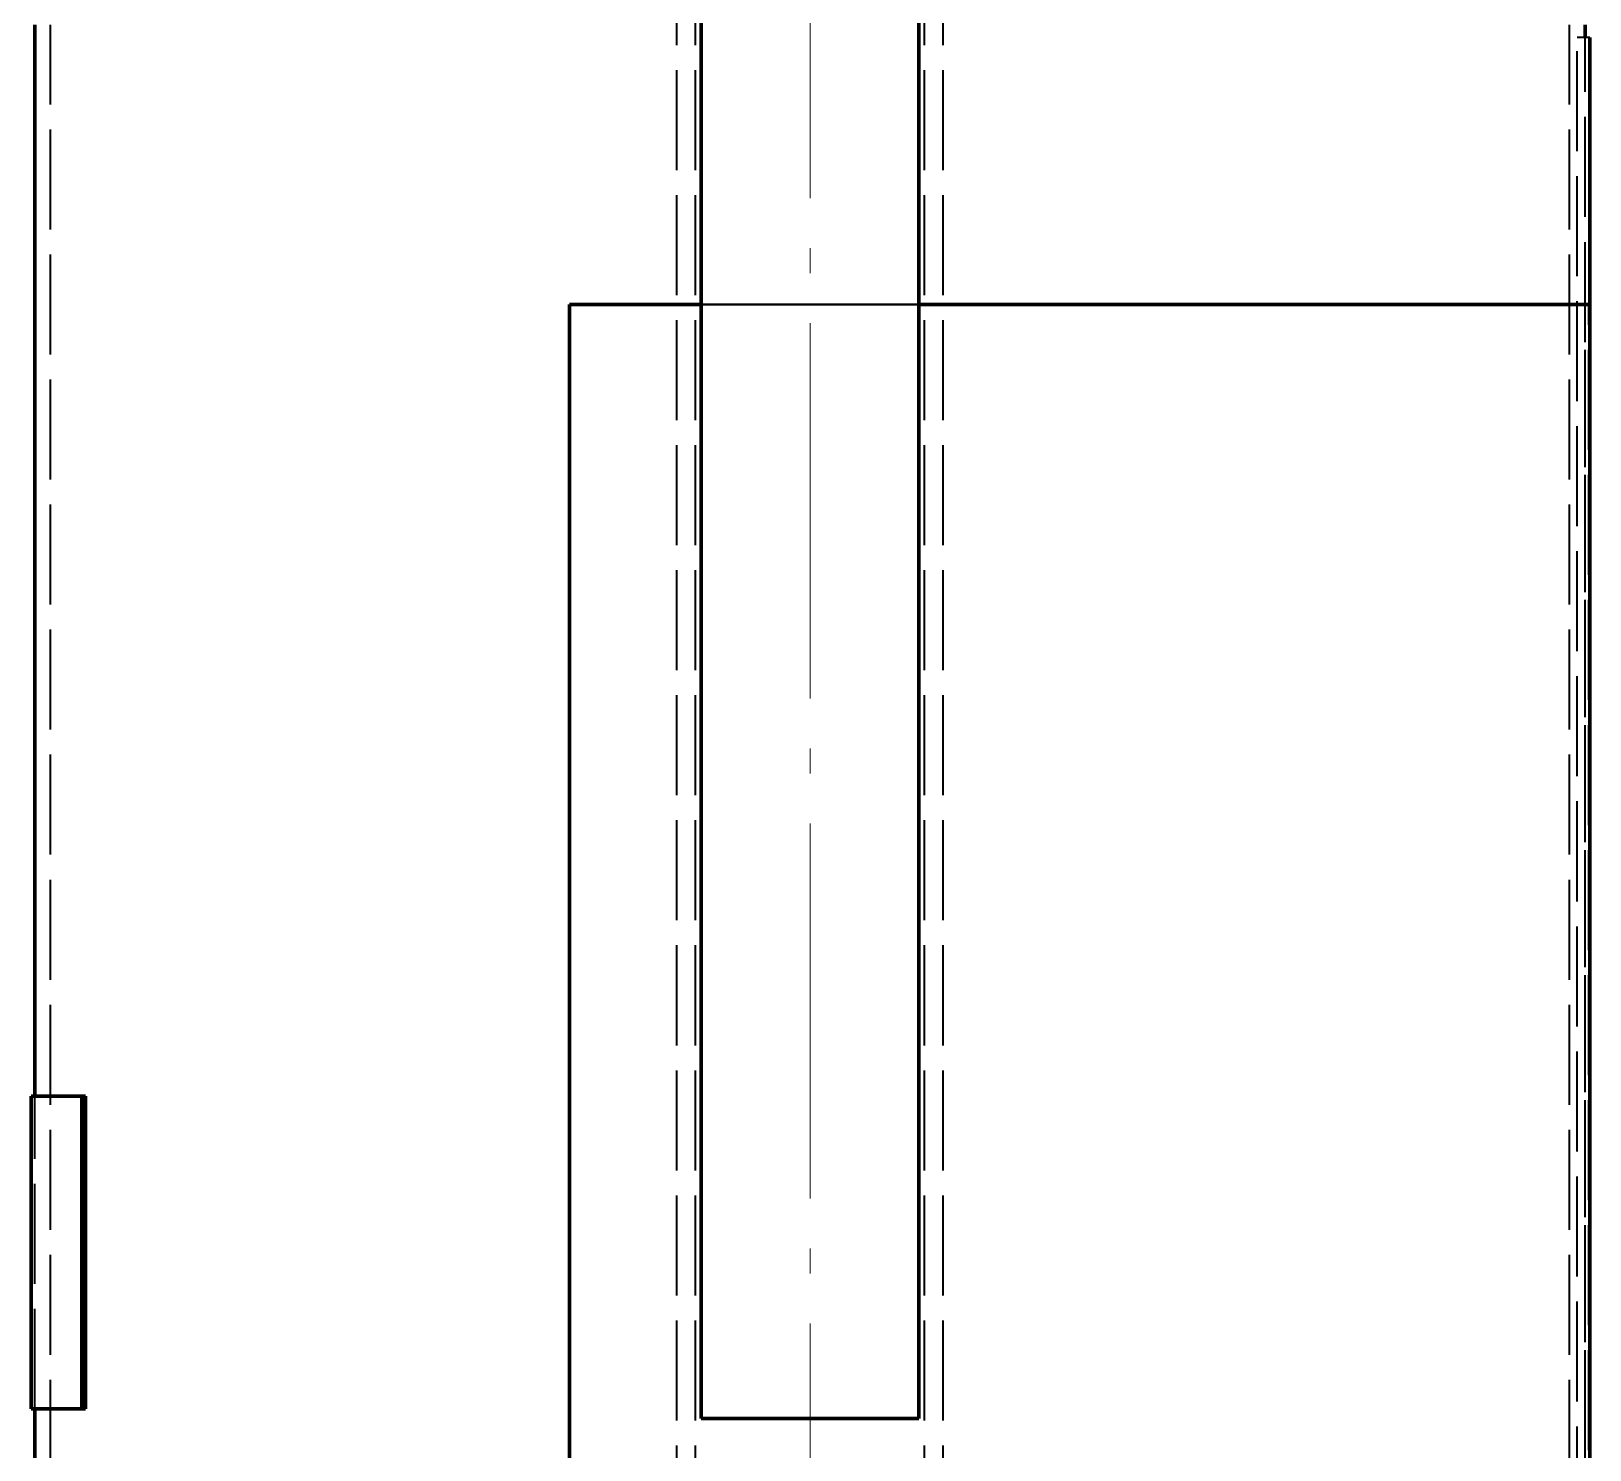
# Model space of a CAD drawing. Header units: millimetres. Extents: x 0 to 2382, y 0 to 420.
# Drawn here: x 284.2 to 346.5, y 244.6 to 301.3 of the extents above; entities that cross this region are included whole.
import ezdxf

# ---------------------------------------------------------------- set-up
doc = ezdxf.new("R2010")
doc.units = ezdxf.units.MM
doc.linetypes.add('IRAM-E-TRAZOS', pattern=[5, 4, -1])
doc.linetypes.add('IRAM-F-TRAZO-PUNTO', pattern=[20, 15, -2, 1, -2])
for name, color, linetype, lineweight in [('01-VISIBLE', 7, 'CONTINUOUS', 70), ('02-OCULTA', 4, 'IRAM-E-TRAZOS', 35), ('03-EJE', 1, 'IRAM-F-TRAZO-PUNTO', 18)]:
    doc.layers.add(name, color=color, linetype=linetype, lineweight=lineweight)

msp = doc.modelspace()

# ---------------------------------------------------------------- linework, layer by layer
at = {"layer": '01-VISIBLE'}
for p, q in [((310.955, 318.938), (310.955, 245.813)), ((319.655, 318.938), (319.655, 245.813)), ((284.305, 258.703), (284.305, 301.544)), ((346.305, 301.044), (346.305, 301.544)), ((346.492, 226.7), (346.492, 301.044)), ((305.679, 226.7), (305.679, 290.359)), ((284.155, 246.203), (284.155, 258.703)), ((286.184, 246.203), (286.184, 258.703)), ((286.324, 258.703), (286.184, 258.703)), ((286.324, 246.203), (286.324, 258.703)), ((284.305, 226.7), (284.305, 246.203)), ((286.324, 246.203), (286.184, 246.203))]:
    msp.add_line(p, q, dxfattribs=at)
for points in [[(305.679, 290.359), (305.93, 290.359), (306.182, 290.359), (306.433, 290.359), (306.684, 290.359), (306.935, 290.359), (307.187, 290.359), (307.438, 290.359), (307.689, 290.359), (307.94, 290.359), (308.191, 290.359), (308.443, 290.359), (308.694, 290.359), (308.945, 290.359), (309.196, 290.359), (309.448, 290.359), (309.699, 290.359), (309.95, 290.359), (310.201, 290.359), (310.453, 290.359), (310.704, 290.359), (310.955, 290.359)], [(319.655, 290.359), (319.905, 290.359), (320.156, 290.359), (320.406, 290.359), (320.657, 290.359), (320.907, 290.359), (321.158, 290.359), (321.408, 290.359), (321.659, 290.359), (321.909, 290.359), (322.16, 290.359), (322.41, 290.359), (322.661, 290.359), (322.911, 290.359), (323.162, 290.359), (323.412, 290.359), (323.662, 290.359), (323.913, 290.359), (324.163, 290.359), (324.414, 290.359), (324.664, 290.359), (324.915, 290.359), (325.165, 290.359), (325.416, 290.359), (325.666, 290.359), (325.917, 290.359), (326.167, 290.359), (326.418, 290.359), (326.668, 290.359), (326.919, 290.359), (327.169, 290.359), (327.419, 290.359), (327.67, 290.359), (327.92, 290.359), (328.171, 290.359), (328.421, 290.359), (328.672, 290.359), (328.922, 290.359), (329.173, 290.359), (329.423, 290.359), (329.674, 290.359), (329.924, 290.359), (330.175, 290.359), (330.425, 290.359), (330.676, 290.359), (330.926, 290.359), (331.176, 290.359), (331.427, 290.359), (331.677, 290.359), (331.928, 290.359), (332.178, 290.359), (332.429, 290.359), (332.679, 290.359), (332.93, 290.359), (333.18, 290.359), (333.431, 290.359), (333.681, 290.359), (333.932, 290.359), (334.182, 290.359), (334.433, 290.359), (334.683, 290.359), (334.934, 290.359), (335.184, 290.359), (335.434, 290.359), (335.685, 290.359), (335.935, 290.359), (336.186, 290.359), (336.436, 290.359), (336.687, 290.359), (336.937, 290.359), (337.188, 290.359), (337.438, 290.359), (337.689, 290.359), (337.939, 290.359), (338.19, 290.359), (338.44, 290.359), (338.691, 290.359), (338.941, 290.359), (339.191, 290.359), (339.442, 290.359), (339.692, 290.359), (339.943, 290.359), (340.193, 290.359), (340.444, 290.359), (340.694, 290.359), (340.945, 290.359), (341.195, 290.359), (341.446, 290.359), (341.696, 290.359), (341.947, 290.359), (342.197, 290.359), (342.448, 290.359), (342.698, 290.359), (342.948, 290.359), (343.199, 290.359), (343.449, 290.359), (343.7, 290.359), (343.95, 290.359), (344.201, 290.359), (344.451, 290.359), (344.702, 290.359), (344.952, 290.359), (345.203, 290.359), (345.453, 290.359), (345.704, 290.359), (345.954, 290.359), (346.205, 290.359), (346.455, 290.359)], [(284.155, 258.703), (284.409, 258.703), (284.662, 258.703), (284.916, 258.703), (285.169, 258.703), (285.423, 258.703), (285.677, 258.703), (285.93, 258.703), (286.184, 258.703)], [(284.155, 246.203), (284.409, 246.203), (284.662, 246.203), (284.916, 246.203), (285.169, 246.203), (285.423, 246.203), (285.677, 246.203), (285.93, 246.203), (286.184, 246.203)], [(319.655, 245.813), (319.399, 245.813), (319.143, 245.813), (318.887, 245.813), (318.631, 245.813), (318.376, 245.813), (318.12, 245.813), (317.864, 245.813), (317.608, 245.813), (317.352, 245.813), (317.096, 245.813), (316.84, 245.813), (316.584, 245.813), (316.329, 245.813), (316.073, 245.813), (315.817, 245.813), (315.561, 245.813), (315.305, 245.813), (315.049, 245.813), (314.793, 245.813), (314.537, 245.813), (314.281, 245.813), (314.026, 245.813), (313.77, 245.813), (313.514, 245.813), (313.258, 245.813), (313.002, 245.813), (312.746, 245.813), (312.49, 245.813), (312.234, 245.813), (311.979, 245.813), (311.723, 245.813), (311.467, 245.813), (311.211, 245.813), (310.955, 245.813)]]:
    msp.add_lwpolyline(points, dxfattribs=at)
at = {"layer": '02-OCULTA'}
for p, q in [((309.98, 185.738), (309.98, 324.713)), ((310.73, 185.738), (310.73, 324.713)), ((319.88, 185.738), (319.88, 324.713)), ((320.63, 185.738), (320.63, 324.713)), ((284.93, 173.363), (284.93, 301.544)), ((345.68, 173.363), (345.68, 301.544)), ((346.492, 301.044), (345.992, 301.044)), ((345.992, 181.496), (345.992, 301.044)), ((346.492, 301.044), (345.992, 301.044)), ((345.992, 181.496), (345.992, 301.044)), ((346.305, 173.863), (346.305, 301.044)), ((346.492, 173.863), (346.492, 301.044)), ((305.679, 214.548), (305.679, 290.359)), ((305.725, 290.359), (305.679, 290.359)), ((305.725, 290.359), (305.679, 290.359)), ((305.725, 214.548), (305.725, 290.359)), ((305.725, 214.548), (305.725, 290.359)), ((346.305, 214.548), (346.305, 290.359)), ((346.455, 214.548), (346.455, 290.359)), ((284.305, 246.203), (284.305, 258.703)), ((284.305, 246.203), (284.305, 258.703)), ((286.184, 246.203), (286.184, 258.703)), ((286.324, 258.703), (286.184, 258.703)), ((286.324, 246.203), (286.324, 258.703)), ((286.324, 246.203), (286.184, 246.203))]:
    msp.add_line(p, q, dxfattribs=at)
for points in [[(346.455, 290.359), (346.205, 290.359), (345.955, 290.359), (345.705, 290.359), (345.454, 290.359), (345.204, 290.359), (344.954, 290.359), (344.704, 290.359), (344.454, 290.359), (344.204, 290.359), (343.953, 290.359), (343.703, 290.359), (343.453, 290.359), (343.203, 290.359), (342.953, 290.359), (342.703, 290.359), (342.452, 290.359), (342.202, 290.359), (341.952, 290.359), (341.702, 290.359), (341.452, 290.359), (341.202, 290.359), (340.952, 290.359), (340.701, 290.359), (340.451, 290.359), (340.201, 290.359), (339.951, 290.359), (339.701, 290.359), (339.451, 290.359), (339.2, 290.359), (338.95, 290.359), (338.7, 290.359), (338.45, 290.359), (338.2, 290.359), (337.95, 290.359), (337.699, 290.359), (337.449, 290.359), (337.199, 290.359), (336.949, 290.359), (336.699, 290.359), (336.449, 290.359), (336.198, 290.359), (335.948, 290.359), (335.698, 290.359), (335.448, 290.359), (335.198, 290.359), (334.948, 290.359), (334.698, 290.359), (334.447, 290.359), (334.197, 290.359), (333.947, 290.359), (333.697, 290.359), (333.447, 290.359), (333.197, 290.359), (332.946, 290.359), (332.696, 290.359), (332.446, 290.359), (332.196, 290.359), (331.946, 290.359), (331.696, 290.359), (331.445, 290.359), (331.195, 290.359), (330.945, 290.359), (330.695, 290.359), (330.445, 290.359), (330.195, 290.359), (329.945, 290.359), (329.694, 290.359), (329.444, 290.359), (329.194, 290.359), (328.944, 290.359), (328.694, 290.359), (328.444, 290.359), (328.193, 290.359), (327.943, 290.359), (327.693, 290.359), (327.443, 290.359), (327.193, 290.359), (326.943, 290.359), (326.692, 290.359), (326.442, 290.359), (326.192, 290.359), (325.942, 290.359), (325.692, 290.359), (325.442, 290.359), (325.192, 290.359), (324.941, 290.359), (324.691, 290.359), (324.441, 290.359), (324.191, 290.359), (323.941, 290.359), (323.691, 290.359), (323.44, 290.359), (323.19, 290.359), (322.94, 290.359), (322.69, 290.359), (322.44, 290.359), (322.19, 290.359), (321.939, 290.359), (321.689, 290.359), (321.439, 290.359), (321.189, 290.359), (320.939, 290.359), (320.689, 290.359), (320.438, 290.359), (320.188, 290.359), (319.938, 290.359), (319.688, 290.359), (319.438, 290.359), (319.188, 290.359), (318.938, 290.359), (318.687, 290.359), (318.437, 290.359), (318.187, 290.359), (317.937, 290.359), (317.687, 290.359), (317.437, 290.359), (317.186, 290.359), (316.936, 290.359), (316.686, 290.359), (316.436, 290.359), (316.186, 290.359), (315.936, 290.359), (315.685, 290.359), (315.435, 290.359), (315.185, 290.359), (314.935, 290.359), (314.685, 290.359), (314.435, 290.359), (314.185, 290.359), (313.934, 290.359), (313.684, 290.359), (313.434, 290.359), (313.184, 290.359), (312.934, 290.359), (312.684, 290.359), (312.433, 290.359), (312.183, 290.359), (311.933, 290.359), (311.683, 290.359), (311.433, 290.359), (311.183, 290.359), (310.932, 290.359), (310.682, 290.359), (310.432, 290.359), (310.182, 290.359), (309.932, 290.359), (309.682, 290.359), (309.432, 290.359), (309.181, 290.359), (308.931, 290.359), (308.681, 290.359), (308.431, 290.359), (308.181, 290.359), (307.931, 290.359), (307.68, 290.359), (307.43, 290.359), (307.18, 290.359), (306.93, 290.359), (306.68, 290.359), (306.43, 290.359), (306.179, 290.359), (305.929, 290.359), (305.679, 290.359)], [(305.725, 290.359), (305.976, 290.359), (306.226, 290.359), (306.477, 290.359), (306.727, 290.359), (306.978, 290.359), (307.228, 290.359), (307.479, 290.359), (307.729, 290.359), (307.98, 290.359), (308.23, 290.359), (308.481, 290.359), (308.731, 290.359), (308.982, 290.359), (309.232, 290.359), (309.483, 290.359), (309.733, 290.359), (309.984, 290.359), (310.234, 290.359), (310.485, 290.359), (310.735, 290.359), (310.986, 290.359), (311.236, 290.359), (311.487, 290.359), (311.737, 290.359), (311.988, 290.359), (312.238, 290.359), (312.489, 290.359), (312.739, 290.359), (312.99, 290.359), (313.24, 290.359), (313.491, 290.359), (313.741, 290.359), (313.992, 290.359), (314.242, 290.359), (314.493, 290.359), (314.743, 290.359), (314.994, 290.359), (315.244, 290.359), (315.495, 290.359), (315.745, 290.359), (315.996, 290.359), (316.246, 290.359), (316.497, 290.359), (316.747, 290.359), (316.998, 290.359), (317.248, 290.359), (317.499, 290.359), (317.749, 290.359), (318, 290.359), (318.25, 290.359), (318.501, 290.359), (318.751, 290.359), (319.001, 290.359), (319.252, 290.359), (319.502, 290.359), (319.753, 290.359), (320.003, 290.359), (320.254, 290.359), (320.504, 290.359), (320.755, 290.359), (321.005, 290.359), (321.256, 290.359), (321.506, 290.359), (321.757, 290.359), (322.007, 290.359), (322.258, 290.359), (322.508, 290.359), (322.759, 290.359), (323.009, 290.359), (323.26, 290.359), (323.51, 290.359), (323.761, 290.359), (324.011, 290.359), (324.262, 290.359), (324.512, 290.359), (324.763, 290.359), (325.013, 290.359), (325.264, 290.359), (325.514, 290.359), (325.765, 290.359), (326.015, 290.359), (326.266, 290.359), (326.516, 290.359), (326.767, 290.359), (327.017, 290.359), (327.268, 290.359), (327.518, 290.359), (327.769, 290.359), (328.019, 290.359), (328.27, 290.359), (328.52, 290.359), (328.771, 290.359), (329.021, 290.359), (329.272, 290.359), (329.522, 290.359), (329.773, 290.359), (330.023, 290.359), (330.274, 290.359), (330.524, 290.359), (330.775, 290.359), (331.025, 290.359), (331.276, 290.359), (331.526, 290.359), (331.777, 290.359), (332.027, 290.359), (332.278, 290.359), (332.528, 290.359), (332.778, 290.359), (333.029, 290.359), (333.279, 290.359), (333.53, 290.359), (333.78, 290.359), (334.031, 290.359), (334.281, 290.359), (334.532, 290.359), (334.782, 290.359), (335.033, 290.359), (335.283, 290.359), (335.534, 290.359), (335.784, 290.359), (336.035, 290.359), (336.285, 290.359), (336.536, 290.359), (336.786, 290.359), (337.037, 290.359), (337.287, 290.359), (337.538, 290.359), (337.788, 290.359), (338.039, 290.359), (338.289, 290.359), (338.54, 290.359), (338.79, 290.359), (339.041, 290.359), (339.291, 290.359), (339.542, 290.359), (339.792, 290.359), (340.043, 290.359), (340.293, 290.359), (340.544, 290.359), (340.794, 290.359), (341.045, 290.359), (341.295, 290.359), (341.546, 290.359), (341.796, 290.359), (342.047, 290.359), (342.297, 290.359), (342.548, 290.359), (342.798, 290.359), (343.049, 290.359), (343.299, 290.359), (343.55, 290.359), (343.8, 290.359), (344.051, 290.359), (344.301, 290.359), (344.552, 290.359), (344.802, 290.359), (345.053, 290.359), (345.303, 290.359), (345.554, 290.359), (345.804, 290.359), (346.055, 290.359), (346.305, 290.359)], [(346.305, 290.359), (346.055, 290.359), (345.804, 290.359), (345.554, 290.359), (345.303, 290.359), (345.053, 290.359), (344.802, 290.359), (344.552, 290.359), (344.301, 290.359), (344.051, 290.359), (343.8, 290.359), (343.55, 290.359), (343.299, 290.359), (343.049, 290.359), (342.798, 290.359), (342.548, 290.359), (342.297, 290.359), (342.047, 290.359), (341.796, 290.359), (341.546, 290.359), (341.295, 290.359), (341.045, 290.359), (340.794, 290.359), (340.544, 290.359), (340.293, 290.359), (340.043, 290.359), (339.792, 290.359), (339.542, 290.359), (339.291, 290.359), (339.041, 290.359), (338.79, 290.359), (338.54, 290.359), (338.289, 290.359), (338.039, 290.359), (337.788, 290.359), (337.538, 290.359), (337.287, 290.359), (337.037, 290.359), (336.786, 290.359), (336.536, 290.359), (336.285, 290.359), (336.035, 290.359), (335.784, 290.359), (335.534, 290.359), (335.283, 290.359), (335.033, 290.359), (334.782, 290.359), (334.532, 290.359), (334.281, 290.359), (334.031, 290.359), (333.78, 290.359), (333.53, 290.359), (333.279, 290.359), (333.029, 290.359), (332.778, 290.359), (332.528, 290.359), (332.278, 290.359), (332.027, 290.359), (331.777, 290.359), (331.526, 290.359), (331.276, 290.359), (331.025, 290.359), (330.775, 290.359), (330.524, 290.359), (330.274, 290.359), (330.023, 290.359), (329.773, 290.359), (329.522, 290.359), (329.272, 290.359), (329.021, 290.359), (328.771, 290.359), (328.52, 290.359), (328.27, 290.359), (328.019, 290.359), (327.769, 290.359), (327.518, 290.359), (327.268, 290.359), (327.017, 290.359), (326.767, 290.359), (326.516, 290.359), (326.266, 290.359), (326.015, 290.359), (325.765, 290.359), (325.514, 290.359), (325.264, 290.359), (325.013, 290.359), (324.763, 290.359), (324.512, 290.359), (324.262, 290.359), (324.011, 290.359), (323.761, 290.359), (323.51, 290.359), (323.26, 290.359), (323.009, 290.359), (322.759, 290.359), (322.508, 290.359), (322.258, 290.359), (322.007, 290.359), (321.757, 290.359), (321.506, 290.359), (321.256, 290.359), (321.005, 290.359), (320.755, 290.359), (320.504, 290.359), (320.254, 290.359), (320.003, 290.359), (319.753, 290.359), (319.502, 290.359), (319.252, 290.359), (319.001, 290.359), (318.751, 290.359), (318.501, 290.359), (318.25, 290.359), (318, 290.359), (317.749, 290.359), (317.499, 290.359), (317.248, 290.359), (316.998, 290.359), (316.747, 290.359), (316.497, 290.359), (316.246, 290.359), (315.996, 290.359), (315.745, 290.359), (315.495, 290.359), (315.244, 290.359), (314.994, 290.359), (314.743, 290.359), (314.493, 290.359), (314.242, 290.359), (313.992, 290.359), (313.741, 290.359), (313.491, 290.359), (313.24, 290.359), (312.99, 290.359), (312.739, 290.359), (312.489, 290.359), (312.238, 290.359), (311.988, 290.359), (311.737, 290.359), (311.487, 290.359), (311.236, 290.359), (310.986, 290.359), (310.735, 290.359), (310.485, 290.359), (310.234, 290.359), (309.984, 290.359), (309.733, 290.359), (309.483, 290.359), (309.232, 290.359), (308.982, 290.359), (308.731, 290.359), (308.481, 290.359), (308.23, 290.359), (307.98, 290.359), (307.729, 290.359), (307.479, 290.359), (307.228, 290.359), (306.978, 290.359), (306.727, 290.359), (306.477, 290.359), (306.226, 290.359), (305.976, 290.359), (305.725, 290.359)], [(310.955, 290.359), (311.211, 290.359), (311.467, 290.359), (311.723, 290.359), (311.979, 290.359), (312.234, 290.359), (312.49, 290.359), (312.746, 290.359), (313.002, 290.359), (313.258, 290.359), (313.514, 290.359), (313.77, 290.359), (314.026, 290.359), (314.281, 290.359), (314.537, 290.359), (314.793, 290.359), (315.049, 290.359), (315.305, 290.359), (315.561, 290.359), (315.817, 290.359), (316.073, 290.359), (316.329, 290.359), (316.584, 290.359), (316.84, 290.359), (317.096, 290.359), (317.352, 290.359), (317.608, 290.359), (317.864, 290.359), (318.12, 290.359), (318.376, 290.359), (318.631, 290.359), (318.887, 290.359), (319.143, 290.359), (319.399, 290.359), (319.655, 290.359)], [(286.184, 258.703), (285.93, 258.703), (285.677, 258.703), (285.423, 258.703), (285.169, 258.703), (284.916, 258.703), (284.662, 258.703), (284.409, 258.703), (284.155, 258.703)], [(286.324, 258.703), (286.072, 258.703), (285.819, 258.703), (285.567, 258.703), (285.315, 258.703), (285.062, 258.703), (284.81, 258.703), (284.557, 258.703), (284.305, 258.703)], [(284.305, 258.703), (284.557, 258.703), (284.81, 258.703), (285.062, 258.703), (285.315, 258.703), (285.567, 258.703), (285.819, 258.703), (286.072, 258.703), (286.324, 258.703)], [(286.184, 246.203), (285.93, 246.203), (285.677, 246.203), (285.423, 246.203), (285.169, 246.203), (284.916, 246.203), (284.662, 246.203), (284.409, 246.203), (284.155, 246.203)], [(286.324, 246.203), (286.072, 246.203), (285.819, 246.203), (285.567, 246.203), (285.315, 246.203), (285.062, 246.203), (284.81, 246.203), (284.557, 246.203), (284.305, 246.203)], [(284.305, 246.203), (284.557, 246.203), (284.81, 246.203), (285.062, 246.203), (285.315, 246.203), (285.567, 246.203), (285.819, 246.203), (286.072, 246.203), (286.324, 246.203)], [(310.955, 245.813), (311.211, 245.813), (311.467, 245.813), (311.723, 245.813), (311.979, 245.813), (312.234, 245.813), (312.49, 245.813), (312.746, 245.813), (313.002, 245.813), (313.258, 245.813), (313.514, 245.813), (313.77, 245.813), (314.026, 245.813), (314.281, 245.813), (314.537, 245.813), (314.793, 245.813), (315.049, 245.813), (315.305, 245.813)], [(315.305, 245.813), (315.561, 245.813), (315.817, 245.813), (316.073, 245.813), (316.329, 245.813), (316.584, 245.813), (316.84, 245.813), (317.096, 245.813), (317.352, 245.813), (317.608, 245.813), (317.864, 245.813), (318.12, 245.813), (318.376, 245.813), (318.631, 245.813), (318.887, 245.813), (319.143, 245.813), (319.399, 245.813), (319.655, 245.813)]]:
    msp.add_lwpolyline(points, dxfattribs=at)
at = {"layer": '03-EJE'}
msp.add_line((315.305, 174.613), (315.305, 354.218), dxfattribs=at)

doc.saveas('drawing.dxf')
